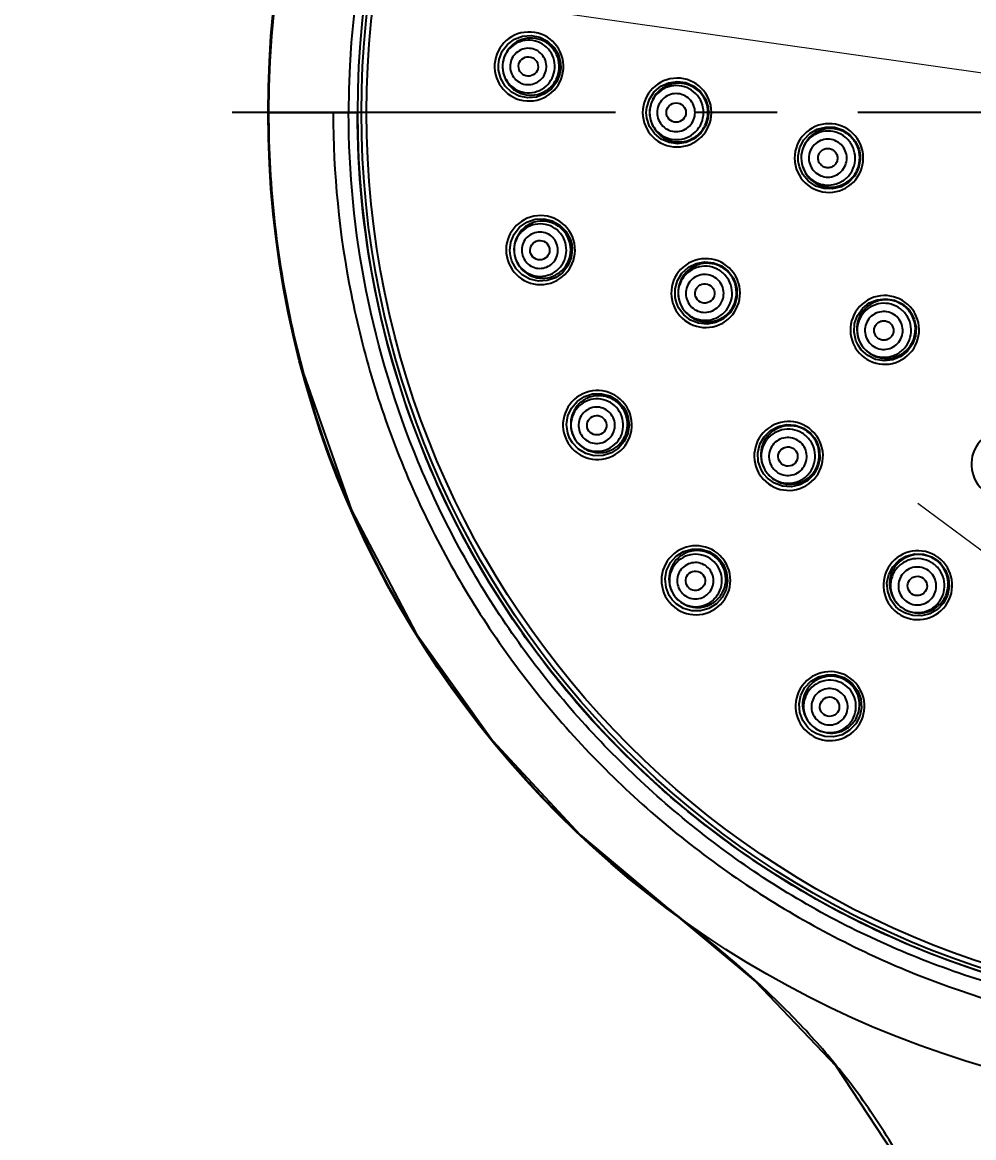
# Model space of a CAD drawing. Extents: x 4 to 1239, y 0 to 509.
# Drawn here: x 200.25 to 229.72, y 139.39 to 173.94 of the extents above; entities that cross this region are included whole.
import ezdxf

# ---------------------------------------------------------------- set-up
doc = ezdxf.new("R2010")
doc.units = 0
doc.header["$LTSCALE"] = 10
doc.header["$MEASUREMENT"] = 0
doc.header["$PDMODE"] = 3
doc.header["$PDSIZE"] = -10
doc.linetypes.add('CENTER', pattern=[2, 1.25, -0.25, 0.25, -0.25])
doc.layers.get('0').update_dxf_attribs({"linetype": 'CONTINUOUS'})
doc.layers.get('DEFPOINTS').update_dxf_attribs({"linetype": 'CONTINUOUS'})
doc.layers.add('02___PRT_ALL_AXES', color=7, linetype='CONTINUOUS')
doc.styles.add('Daelim Dimension', font='')
doc.styles.get('Daelim Dimension').set_extended_font_data('NanumGothic')
doc.dimstyles.new('DEFAULT', dxfattribs={"dimscale": 2, "dimtxt": 2, "dimasz": 2, "dimexe": 0, "dimexo": 2, "dimgap": 1, "dimtad": 1, "dimdec": 1, "dimzin": 9, "dimdsep": 46, "dimtxsty": 'Daelim Dimension', "dimcen": 0.5, "dimclrd": 252, "dimclre": 252, "dimclrt": 3, "dimadec": 1, "dimazin": 0, "dimtfac": 1, "dimtdec": 1, "dimtix": 1, "dimtmove": 0, "dimatfit": 3, "dimfxl": 1, "dimtolj": 1, "dimtzin": 1, "dimlwd": 9, "dimlwe": 9, "dimarcsym": 0})

# ---------------------------------------------------------------- blocks, each defined once
blk = doc.blocks.new('*D6')
at = {"color": 5, "linetype": 'ByBlock', "lineweight": 9, "ltscale": 0.5, "transparency": 16777216}
for p, q in [((231.201, 156.657), (227.989, 159.04)), ((234.414, 154.274), (242.846, 148.017)), ((265.847, 130.953), (246.059, 145.634))]:
    blk.add_line(p, q, dxfattribs=at)
at = {"color": 5, "ltscale": 0.5, "transparency": 16777216}
for points in [[(231.598, 157.193), (230.804, 156.122), (234.414, 154.274)], [(246.456, 146.169), (245.661, 145.099), (242.846, 148.017)]]:
    blk.add_solid(points, dxfattribs=at)
at = {"layer": 'DEFPOINTS', "color": 0, "ltscale": 0.5, "transparency": 16777216}
for p in [(234.414, 154.274), (242.846, 148.017)]:
    blk.add_point(p, dxfattribs=at)
at = {"color": 7, "ltscale": 0.5, "transparency": 16777216, "insert": (262.495, 139.906), "char_height": 4, "attachment_point": 5, "rotation": 323.4272, "style": 'Daelim Dimension'}
blk.add_mtext('\\A1;{\\H1.25x;\\C256;Ø21}', dxfattribs=at)
blk = doc.blocks.new('*D7')
at = {"color": 5, "linetype": 'ByBlock', "lineweight": 9, "ltscale": 0.5, "transparency": 16777216}
for p, q in [((204.21, 176.052), (200.25, 176.617)), ((208.17, 175.488), (269.089, 166.803)), ((298.248, 162.647), (273.049, 166.239))]:
    blk.add_line(p, q, dxfattribs=at)
at = {"color": 5, "ltscale": 0.5, "transparency": 16777216}
for points in [[(204.304, 176.712), (204.116, 175.392), (208.17, 175.488)], [(273.143, 166.899), (272.955, 165.579), (269.089, 166.803)]]:
    blk.add_solid(points, dxfattribs=at)
at = {"layer": 'DEFPOINTS', "color": 0, "ltscale": 0.5, "transparency": 16777216}
for p in [(208.17, 175.488), (269.089, 166.803)]:
    blk.add_point(p, dxfattribs=at)
at = {"color": 7, "ltscale": 0.5, "transparency": 16777216, "insert": (288.362, 169.302), "char_height": 4, "attachment_point": 5, "rotation": 351.8869, "style": 'Daelim Dimension'}
blk.add_mtext('\\A1;{\\H1.25x;\\C256;Ø123}', dxfattribs=at)

msp = doc.modelspace()

# ---------------------------------------------------------------- linework, layer by layer
at = {"color": 7, "linetype": 'Continuous'}
msp.add_line((207.88, 171.146), (210.632, 171.146), dxfattribs=at)
for points in [[(214.998, 172.632), (215.021, 172.793), (215.118, 173.043), (215.28, 173.257), (215.496, 173.419), (215.748, 173.515), (216.017, 173.538), (216.282, 173.485), (216.522, 173.361), (216.719, 173.176), (216.857, 172.944), (216.924, 172.684), (216.929, 172.511)], [(216.929, 172.511), (216.905, 172.35), (216.809, 172.101), (216.646, 171.886), (216.43, 171.724), (216.178, 171.628), (215.909, 171.606), (215.644, 171.658), (215.404, 171.782), (215.207, 171.968), (215.07, 172.2), (215.002, 172.46), (214.998, 172.632)], [(219.58, 171.146), (219.594, 171.308), (219.675, 171.562), (219.823, 171.786), (220.028, 171.96), (220.273, 172.071), (220.539, 172.111), (220.806, 172.075), (221.053, 171.967), (221.26, 171.795), (221.412, 171.573), (221.496, 171.318), (221.511, 171.146)], [(221.511, 171.146), (221.498, 170.983), (221.417, 170.729), (221.268, 170.505), (221.063, 170.331), (220.818, 170.219), (220.552, 170.18), (220.285, 170.216), (220.038, 170.324), (219.831, 170.497), (219.68, 170.719), (219.596, 170.973), (219.58, 171.146)], [(224.289, 169.638), (224.286, 169.801), (224.34, 170.062), (224.463, 170.299), (224.648, 170.493), (224.879, 170.629), (225.139, 170.696), (225.407, 170.689), (225.663, 170.607), (225.887, 170.459), (226.061, 170.254), (226.171, 170.01), (226.205, 169.84)], [(226.205, 169.84), (226.208, 169.677), (226.154, 169.415), (226.03, 169.178), (225.845, 168.984), (225.613, 168.848), (225.353, 168.782), (225.085, 168.789), (224.829, 168.871), (224.606, 169.02), (224.432, 169.225), (224.322, 169.469), (224.289, 169.638)], [(215.37, 166.709), (215.353, 166.87), (215.385, 167.136), (215.489, 167.384), (215.657, 167.594), (215.878, 167.75), (216.133, 167.839), (216.402, 167.854), (216.666, 167.794), (216.903, 167.663), (217.093, 167.472), (217.224, 167.237), (217.271, 167.071)], [(217.271, 167.071), (217.288, 166.909), (217.257, 166.644), (217.153, 166.396), (216.984, 166.185), (216.763, 166.03), (216.508, 165.941), (216.238, 165.926), (215.975, 165.986), (215.739, 166.117), (215.548, 166.308), (215.418, 166.543), (215.37, 166.709)], [(220.513, 165.259), (220.476, 165.418), (220.474, 165.685), (220.546, 165.943), (220.686, 166.172), (220.885, 166.353), (221.126, 166.473), (221.391, 166.522), (221.659, 166.495), (221.909, 166.396), (222.122, 166.231), (222.281, 166.015), (222.349, 165.856)], [(222.349, 165.856), (222.386, 165.697), (222.388, 165.43), (222.316, 165.172), (222.175, 164.942), (221.976, 164.761), (221.735, 164.641), (221.47, 164.593), (221.202, 164.62), (220.952, 164.719), (220.739, 164.884), (220.581, 165.1), (220.513, 165.259)], [(226.142, 163.936), (226.073, 164.083), (226.016, 164.344), (226.032, 164.61), (226.122, 164.863), (226.278, 165.081), (226.488, 165.248), (226.736, 165.35), (227.003, 165.38), (227.268, 165.335), (227.51, 165.219), (227.711, 165.041), (227.81, 164.899)], [(227.81, 164.899), (227.88, 164.751), (227.937, 164.491), (227.92, 164.224), (227.83, 163.971), (227.673, 163.753), (227.462, 163.586), (227.214, 163.484), (226.947, 163.454), (226.683, 163.5), (226.441, 163.616), (226.241, 163.794), (226.142, 163.936)], [(208.666, 164.238), (208.97, 163.031), (210.452, 158.835), (212.456, 155.007), (214.812, 151.698), (217.531, 148.775), (220.206, 146.536), (222.967, 144.235), (225.449, 141.616), (227.694, 138.209), (229.175, 134.464), (230.016, 130.328), (230.522, 125.861), (230.861, 121.163), (231.094, 116.182), (231.251, 110.906), (231.359, 105.425)], [(217.205, 161.064), (217.148, 161.216), (217.112, 161.481), (217.151, 161.747), (217.262, 161.993), (217.437, 162.198), (217.662, 162.348), (217.919, 162.43), (218.19, 162.437), (218.451, 162.369), (218.684, 162.232), (218.868, 162.037), (218.955, 161.888)], [(218.955, 161.888), (219.012, 161.735), (219.048, 161.47), (219.009, 161.204), (218.898, 160.958), (218.723, 160.752), (218.498, 160.603), (218.24, 160.521), (217.97, 160.514), (217.708, 160.582), (217.476, 160.72), (217.292, 160.915), (217.205, 161.064)], [(223.219, 159.949), (223.134, 160.088), (223.05, 160.341), (223.039, 160.609), (223.102, 160.87), (223.234, 161.104), (223.426, 161.293), (223.663, 161.421), (223.927, 161.479), (224.196, 161.461), (224.449, 161.371), (224.667, 161.214), (224.781, 161.084)], [(224.781, 161.084), (224.865, 160.944), (224.949, 160.691), (224.96, 160.423), (224.897, 160.161), (224.764, 159.927), (224.572, 159.739), (224.335, 159.611), (224.072, 159.553), (223.803, 159.571), (223.55, 159.662), (223.332, 159.818), (223.219, 159.949)], [(220.385, 156.052), (220.292, 156.186), (220.192, 156.433), (220.163, 156.701), (220.21, 156.966), (220.328, 157.209), (220.508, 157.41), (220.738, 157.553), (220.998, 157.627), (221.268, 157.627), (221.527, 157.551), (221.754, 157.408), (221.876, 157.286)], [(221.876, 157.286), (221.969, 157.152), (222.069, 156.904), (222.097, 156.637), (222.051, 156.371), (221.933, 156.128), (221.752, 155.927), (221.523, 155.784), (221.263, 155.71), (220.993, 155.711), (220.734, 155.786), (220.506, 155.929), (220.385, 156.052)], [(227.433, 155.734), (227.31, 155.841), (227.151, 156.056), (227.058, 156.307), (227.037, 156.575), (227.091, 156.838), (227.215, 157.077), (227.401, 157.272), (227.633, 157.408), (227.895, 157.475), (228.164, 157.467), (228.419, 157.385), (228.568, 157.296)], [(228.568, 157.296), (228.691, 157.19), (228.849, 156.975), (228.943, 156.723), (228.964, 156.455), (228.91, 156.191), (228.785, 155.953), (228.599, 155.758), (228.366, 155.622), (228.105, 155.556), (227.837, 155.564), (227.581, 155.646), (227.433, 155.734)], [(224.712, 151.989), (224.589, 152.095), (224.43, 152.31), (224.336, 152.562), (224.315, 152.831), (224.369, 153.095), (224.494, 153.335), (224.68, 153.53), (224.913, 153.667), (225.175, 153.734), (225.445, 153.725), (225.701, 153.643), (225.849, 153.554)], [(225.849, 153.554), (225.972, 153.448), (226.131, 153.233), (226.225, 152.981), (226.246, 152.712), (226.192, 152.447), (226.067, 152.208), (225.88, 152.013), (225.647, 151.876), (225.385, 151.81), (225.115, 151.818), (224.86, 151.9), (224.712, 151.989)]]:
    msp.add_lwpolyline(points, dxfattribs=at)
for radius in [30.767, 27.875, 27.712]:
    msp.add_circle((238.63, 171.146), radius, dxfattribs=at)
for centre, radius, start, end in [((238.63, 171.146), 30.75, 0, 180), ((238.63, 171.146), 28.27, 360, 180), ((238.63, 171.146), 27.998, 0, 180), ((215.948, 172.573), 1.068, 356.4038, 176.3962), ((215.948, 172.573), 1.068, 176.4037, 355.8636), ((215.955, 172.572), 1.061, 355.8555, 356.3916), ((220.534, 171.146), 1.066, 0.5545, 359.4467), ((238.553, 171.14), 30.673, 179.9891, 193.0043), ((220.584, 171.146), 0.906, 359.3087, 359.9998), ((220.544, 171.146), 1.056, 359.995, 0.5524), ((220.541, 171.146), 1.059, 359.438, 359.9922), ((225.238, 169.738), 1.064, 6.5672, 185.9982), ((225.238, 169.738), 1.064, 186.7213, 5.9984), ((225.248, 169.739), 1.054, 5.9946, 6.5653), ((225.228, 169.737), 1.054, 185.996, 186.7227), ((216.306, 166.887), 1.068, 11.3357, 190.7962), ((216.306, 166.887), 1.068, 191.5494, 10.7962), ((216.316, 166.889), 1.058, 10.795, 11.3322), ((216.296, 166.885), 1.058, 190.7953, 191.5485), ((221.42, 165.554), 1.066, 18.5524, 197.9975), ((221.42, 165.554), 1.066, 198.7346, 17.4468), ((221.469, 165.57), 0.905, 17.2637, 18.7368), ((221.429, 165.557), 1.056, 17.9948, 18.55), ((221.426, 165.556), 1.06, 17.438, 17.9921), ((221.41, 165.55), 1.056, 197.9956, 198.735), ((226.968, 164.413), 1.064, 30.5685, 209.2778), ((226.968, 164.413), 1.064, 210.7235, 29.4327), ((227.01, 164.437), 0.906, 30.0003, 31.0761), ((227.01, 164.437), 0.906, 28.9321, 29.9997), ((226.977, 164.418), 1.054, 29.9948, 30.5671), ((226.974, 164.416), 1.058, 29.4238, 29.993), ((226.963, 164.409), 1.057, 209.2647, 209.9899), ((226.959, 164.408), 1.054, 209.9962, 210.7253), ((227.009, 164.436), 0.905, 208.9272, 211.0691), ((218.066, 161.469), 1.068, 25.7357, 204.4496), ((218.066, 161.469), 1.068, 205.9494, 24.6636), ((218.076, 161.474), 1.058, 25.195, 25.7322), ((218.073, 161.472), 1.061, 24.6555, 25.1916), ((223.99, 160.509), 1.066, 36.5525, 215.2645), ((218.06, 161.466), 1.061, 204.4389, 205.1904), ((218.057, 161.465), 1.058, 205.1953, 205.9485), ((218.121, 161.495), 0.883, 205.201, 206.9469), ((223.99, 160.509), 1.066, 216.7346, 35.4468), ((224.032, 160.54), 0.905, 35.2637, 36.7368), ((223.998, 160.515), 1.056, 35.9948, 36.5502), ((223.995, 160.513), 1.06, 35.438, 35.9921), ((230.715, 160.252), 1.064, 54.5669, 233.2776), ((224.033, 160.54), 0.906, 216.0009, 217.661), ((223.985, 160.505), 1.059, 215.2525, 215.9902), ((223.981, 160.503), 1.056, 215.9956, 216.735), ((221.119, 156.659), 1.068, 40.1357, 218.8496), ((227.993, 156.506), 1.066, 54.5525, 233.2645), ((221.119, 156.659), 1.068, 220.3494, 39.0636), ((221.127, 156.666), 1.058, 39.595, 40.1322), ((221.124, 156.664), 1.061, 39.0555, 39.5916), ((227.993, 156.506), 1.066, 234.7346, 53.4468), ((228.024, 156.548), 0.905, 53.2637, 54.7368), ((227.999, 156.514), 1.056, 53.9948, 54.5502), ((227.997, 156.511), 1.06, 53.438, 53.9921), ((221.114, 156.655), 1.061, 218.8389, 219.5904), ((221.111, 156.652), 1.058, 219.5953, 220.3485), ((221.165, 156.698), 0.883, 219.601, 221.3469), ((228.024, 156.549), 0.906, 232.3391, 233.9991), ((227.989, 156.5), 1.059, 233.2525, 233.9902), ((227.987, 156.497), 1.056, 233.9956, 234.735), ((225.272, 152.76), 1.068, 54.5357, 233.2496), ((225.272, 152.76), 1.068, 234.7494, 53.4636), ((225.278, 152.768), 1.058, 53.995, 54.5322), ((225.276, 152.765), 1.061, 53.4555, 53.9916), ((225.307, 152.808), 0.883, 232.2531, 233.999), ((225.268, 152.754), 1.061, 233.2389, 233.9904), ((225.265, 152.751), 1.058, 233.9953, 234.7485)]:
    msp.add_arc(centre, radius, start, end, dxfattribs=at)
for points, knots in [([(216.881, 172.514), (216.888, 172.629), (216.857, 172.864), (216.68, 173.17), (216.401, 173.384), (216.061, 173.475), (215.713, 173.427), (215.409, 173.25), (215.195, 172.969), (215.135, 172.739), (215.127, 172.624)], [0, 0, 0, 0, 0.125657, 0.250906, 0.375624, 0.499971, 0.624326, 0.749063, 0.87433, 1, 1, 1, 1]), ([(216.747, 172.522), (216.753, 172.628), (216.725, 172.844), (216.562, 173.124), (216.303, 173.322), (215.989, 173.405), (215.667, 173.362), (215.387, 173.198), (215.19, 172.94), (215.134, 172.73), (215.127, 172.624)], [0, 0, 0, 0, 0.125092, 0.250112, 0.375079, 0.5, 0.624921, 0.749888, 0.874908, 1, 1, 1, 1]), ([(216.486, 172.539), (216.49, 172.612), (216.47, 172.761), (216.357, 172.956), (216.178, 173.093), (215.961, 173.15), (215.738, 173.12), (215.543, 173.007), (215.407, 172.828), (215.368, 172.682), (215.364, 172.609)], [0, 0, 0, 0, 0.125088, 0.250106, 0.375078, 0.5, 0.624923, 0.749894, 0.874912, 1, 1, 1, 1]), ([(215.127, 172.624), (215.12, 172.509), (215.151, 172.274), (215.328, 171.968), (215.608, 171.754), (215.947, 171.663), (216.296, 171.711), (216.6, 171.888), (216.814, 172.17), (216.874, 172.399), (216.881, 172.514)], [0, 0, 0, 0, 0.12567, 0.250937, 0.375674, 0.500029, 0.624376, 0.749095, 0.874343, 1, 1, 1, 1]), ([(215.127, 172.624), (215.121, 172.519), (215.149, 172.303), (215.313, 172.022), (215.571, 171.825), (215.885, 171.741), (216.207, 171.785), (216.488, 171.948), (216.685, 172.206), (216.74, 172.417), (216.747, 172.522)], [0, 0, 0, 0, 0.125092, 0.250112, 0.375079, 0.5, 0.624921, 0.749888, 0.874908, 1, 1, 1, 1]), ([(215.364, 172.609), (215.359, 172.536), (215.379, 172.387), (215.492, 172.192), (215.671, 172.056), (215.888, 171.998), (216.111, 172.028), (216.306, 172.141), (216.443, 172.32), (216.481, 172.466), (216.486, 172.539)], [0, 0, 0, 0, 0.125088, 0.250106, 0.375078, 0.5, 0.624923, 0.749894, 0.874912, 1, 1, 1, 1]), ([(221.49, 171.146), (221.49, 171.264), (221.443, 171.503), (221.242, 171.805), (220.941, 172.007), (220.586, 172.078), (220.231, 172.007), (219.929, 171.805), (219.728, 171.503), (219.681, 171.264), (219.681, 171.146)], [0, 0, 0, 0, 0.125409, 0.250572, 0.375398, 0.499994, 0.624586, 0.749414, 0.874586, 1, 1, 1, 1]), ([(221.353, 171.146), (221.353, 171.254), (221.31, 171.475), (221.124, 171.753), (220.846, 171.939), (220.517, 172.005), (220.189, 171.939), (219.91, 171.753), (219.724, 171.475), (219.681, 171.254), (219.681, 171.146)], [0, 0, 0, 0, 0.125092, 0.250112, 0.375079, 0.5, 0.624921, 0.749888, 0.874908, 1, 1, 1, 1]), ([(221.092, 171.146), (221.092, 171.222), (221.061, 171.377), (220.931, 171.572), (220.735, 171.703), (220.505, 171.749), (220.274, 171.703), (220.079, 171.572), (219.948, 171.377), (219.918, 171.222), (219.918, 171.146)], [0, 0, 0, 0, 0.125088, 0.250106, 0.375078, 0.5, 0.624923, 0.749894, 0.874912, 1, 1, 1, 1]), ([(209.88, 171.146), (209.88, 169.267), (210.162, 166.437), (211.076, 162.785), (212.342, 159.238), (214.573, 155.066), (217.575, 151.411), (220.365, 148.883), (223.388, 146.641), (227.559, 144.412), (232.984, 142.767), (236.751, 142.395), (238.63, 142.396)], [0, 0, 0, 0, 0.124984, 0.187574, 0.250154, 0.375133, 0.500098, 0.562649, 0.625189, 0.750111, 0.875031, 1, 1, 1, 1]), ([(238.63, 142.878), (237.705, 142.877), (235.855, 142.966), (233.566, 143.312), (231.764, 143.728), (230.429, 144.106), (229.109, 144.532), (227.379, 145.188), (225.279, 146.163), (222.9, 147.598), (220.68, 149.266), (218.622, 151.132), (216.754, 153.189), (214.544, 156.158), (212.347, 160.258), (210.725, 165.592), (210.36, 169.298), (210.36, 171.146)], [0, 0, 0, 0, 0.062517, 0.125029, 0.156293, 0.187559, 0.218824, 0.250088, 0.312595, 0.375106, 0.437623, 0.500147, 0.562673, 0.625202, 0.75011, 0.875037, 1, 1, 1, 1]), ([(238.63, 143.148), (236.801, 143.148), (233.132, 143.509), (227.849, 145.112), (222.978, 147.715), (218.708, 151.218), (215.203, 155.487), (212.598, 160.359), (210.994, 165.645), (210.632, 169.315), (210.632, 171.146)], [0, 0, 0, 0, 0.124978, 0.249947, 0.374921, 0.499907, 0.624908, 0.749915, 0.874939, 1, 1, 1, 1]), ([(219.681, 171.146), (219.681, 171.028), (219.728, 170.789), (219.928, 170.488), (220.227, 170.285), (220.58, 170.213), (220.935, 170.281), (221.236, 170.48), (221.439, 170.779), (221.489, 171.017), (221.49, 171.135)], [0, 0, 0, 0, 0.125462, 0.250659, 0.375533, 0.500158, 0.624722, 0.749498, 0.874618, 1, 1, 1, 1]), ([(219.681, 171.146), (219.681, 171.037), (219.724, 170.816), (219.91, 170.538), (220.189, 170.352), (220.517, 170.286), (220.846, 170.352), (221.124, 170.538), (221.31, 170.816), (221.353, 171.037), (221.353, 171.146)], [0, 0, 0, 0, 0.125092, 0.250112, 0.375079, 0.5, 0.624921, 0.749888, 0.874908, 1, 1, 1, 1]), ([(219.918, 171.146), (219.918, 171.069), (219.948, 170.915), (220.079, 170.719), (220.274, 170.588), (220.505, 170.543), (220.735, 170.588), (220.931, 170.719), (221.061, 170.915), (221.092, 171.069), (221.092, 171.146)], [0, 0, 0, 0, 0.125088, 0.250106, 0.375078, 0.5, 0.624923, 0.749894, 0.874912, 1, 1, 1, 1]), ([(226.187, 169.838), (226.174, 169.955), (226.102, 170.188), (225.87, 170.467), (225.549, 170.637), (225.188, 170.671), (224.842, 170.563), (224.563, 170.33), (224.394, 170.009), (224.372, 169.766), (224.384, 169.648)], [0, 0, 0, 0, 0.125229, 0.250294, 0.375181, 0.499947, 0.62473, 0.74965, 0.874748, 1, 1, 1, 1]), ([(226.048, 169.823), (226.036, 169.931), (225.97, 170.146), (225.756, 170.403), (225.46, 170.56), (225.126, 170.59), (224.807, 170.491), (224.549, 170.276), (224.393, 169.98), (224.373, 169.757), (224.384, 169.648)], [0, 0, 0, 0, 0.125092, 0.250112, 0.375079, 0.5, 0.624921, 0.749888, 0.874908, 1, 1, 1, 1]), ([(225.788, 169.796), (225.78, 169.872), (225.733, 170.022), (225.583, 170.203), (225.375, 170.313), (225.141, 170.334), (224.916, 170.264), (224.736, 170.114), (224.626, 169.906), (224.612, 169.749), (224.62, 169.673)], [0, 0, 0, 0, 0.125088, 0.250106, 0.375078, 0.5, 0.624923, 0.749894, 0.874912, 1, 1, 1, 1]), ([(224.906, 169.703), (224.902, 169.742), (224.909, 169.822), (224.965, 169.928), (225.057, 170.005), (225.172, 170.041), (225.291, 170.03), (225.397, 169.974), (225.474, 169.881), (225.498, 169.805), (225.502, 169.766)], [0, 0, 0, 0, 0.125095, 0.25011, 0.375081, 0.5, 0.624919, 0.74989, 0.874905, 1, 1, 1, 1]), ([(224.384, 169.648), (224.397, 169.531), (224.469, 169.298), (224.701, 169.018), (225.022, 168.849), (225.383, 168.815), (225.73, 168.923), (226.008, 169.156), (226.177, 169.478), (226.199, 169.72), (226.187, 169.838)], [0, 0, 0, 0, 0.125252, 0.25035, 0.37527, 0.500053, 0.62482, 0.749706, 0.874771, 1, 1, 1, 1]), ([(224.384, 169.648), (224.396, 169.54), (224.462, 169.326), (224.676, 169.068), (224.972, 168.912), (225.306, 168.881), (225.626, 168.981), (225.883, 169.195), (226.039, 169.491), (226.059, 169.715), (226.048, 169.823)], [0, 0, 0, 0, 0.125092, 0.250112, 0.375079, 0.5, 0.624921, 0.749888, 0.874908, 1, 1, 1, 1]), ([(224.62, 169.673), (224.628, 169.597), (224.675, 169.447), (224.825, 169.266), (225.033, 169.156), (225.267, 169.135), (225.491, 169.204), (225.672, 169.355), (225.781, 169.563), (225.796, 169.72), (225.788, 169.796)], [0, 0, 0, 0, 0.125088, 0.250106, 0.375078, 0.5, 0.624923, 0.749894, 0.874912, 1, 1, 1, 1]), ([(225.502, 169.766), (225.506, 169.727), (225.499, 169.647), (225.443, 169.541), (225.351, 169.464), (225.236, 169.428), (225.116, 169.439), (225.01, 169.495), (224.934, 169.588), (224.91, 169.664), (224.906, 169.703)], [0, 0, 0, 0, 0.125095, 0.25011, 0.375081, 0.5, 0.624919, 0.74989, 0.874905, 1, 1, 1, 1]), ([(217.224, 167.062), (217.203, 167.175), (217.114, 167.395), (216.867, 167.647), (216.543, 167.786), (216.191, 167.789), (215.865, 167.657), (215.615, 167.409), (215.478, 167.083), (215.476, 166.846), (215.498, 166.733)], [0, 0, 0, 0, 0.125657, 0.250906, 0.375624, 0.499971, 0.624326, 0.749063, 0.87433, 1, 1, 1, 1]), ([(217.092, 167.037), (217.072, 167.141), (216.991, 167.343), (216.763, 167.574), (216.464, 167.701), (216.139, 167.704), (215.838, 167.582), (215.606, 167.353), (215.48, 167.054), (215.478, 166.837), (215.498, 166.733)], [0, 0, 0, 0, 0.125092, 0.250112, 0.375079, 0.5, 0.624921, 0.749888, 0.874908, 1, 1, 1, 1]), ([(216.835, 166.988), (216.821, 167.06), (216.765, 167.2), (216.607, 167.36), (216.4, 167.448), (216.175, 167.45), (215.966, 167.365), (215.806, 167.207), (215.718, 167), (215.717, 166.849), (215.731, 166.777)], [0, 0, 0, 0, 0.125088, 0.250106, 0.375078, 0.5, 0.624923, 0.749894, 0.874912, 1, 1, 1, 1]), ([(215.498, 166.733), (215.52, 166.62), (215.608, 166.4), (215.856, 166.148), (216.18, 166.009), (216.531, 166.006), (216.857, 166.139), (217.107, 166.387), (217.244, 166.712), (217.246, 166.949), (217.224, 167.062)], [0, 0, 0, 0, 0.12567, 0.250937, 0.375674, 0.500029, 0.624376, 0.749095, 0.874343, 1, 1, 1, 1]), ([(215.498, 166.733), (215.518, 166.629), (215.599, 166.427), (215.827, 166.196), (216.126, 166.069), (216.451, 166.066), (216.752, 166.188), (216.984, 166.416), (217.11, 166.715), (217.112, 166.933), (217.092, 167.037)], [0, 0, 0, 0, 0.125092, 0.250112, 0.375079, 0.5, 0.624921, 0.749888, 0.874908, 1, 1, 1, 1]), ([(215.731, 166.777), (215.744, 166.705), (215.801, 166.566), (215.959, 166.405), (216.166, 166.317), (216.391, 166.315), (216.6, 166.4), (216.76, 166.558), (216.848, 166.765), (216.849, 166.916), (216.835, 166.988)], [0, 0, 0, 0, 0.125088, 0.250106, 0.375078, 0.5, 0.624923, 0.749894, 0.874912, 1, 1, 1, 1]), ([(222.326, 165.86), (222.288, 165.972), (222.167, 166.182), (221.881, 166.404), (221.533, 166.499), (221.175, 166.455), (220.862, 166.277), (220.64, 165.991), (220.543, 165.643), (220.572, 165.402), (220.608, 165.29)], [0, 0, 0, 0, 0.125422, 0.250561, 0.375369, 0.499951, 0.62455, 0.749393, 0.874566, 1, 1, 1, 1]), ([(222.199, 165.807), (222.165, 165.91), (222.056, 166.106), (221.793, 166.314), (221.471, 166.405), (221.138, 166.366), (220.846, 166.202), (220.639, 165.939), (220.548, 165.616), (220.575, 165.394), (220.608, 165.29)], [0, 0, 0, 0, 0.125092, 0.250112, 0.375079, 0.5, 0.624921, 0.749888, 0.874908, 1, 1, 1, 1]), ([(220.608, 165.29), (220.645, 165.178), (220.763, 164.966), (221.046, 164.741), (221.393, 164.641), (221.751, 164.681), (222.067, 164.855), (222.293, 165.137), (222.394, 165.484), (222.368, 165.726), (222.333, 165.838)], [0, 0, 0, 0, 0.125434, 0.250607, 0.37545, 0.500049, 0.624631, 0.74944, 0.874579, 1, 1, 1, 1]), ([(221.95, 165.726), (221.927, 165.799), (221.85, 165.936), (221.665, 166.082), (221.439, 166.146), (221.206, 166.118), (221.001, 166.003), (220.855, 165.818), (220.791, 165.592), (220.81, 165.436), (220.834, 165.363)], [0, 0, 0, 0, 0.125088, 0.250106, 0.375078, 0.5, 0.624923, 0.749894, 0.874912, 1, 1, 1, 1]), ([(220.608, 165.29), (220.642, 165.186), (220.751, 164.991), (221.014, 164.783), (221.337, 164.692), (221.669, 164.731), (221.961, 164.895), (222.168, 165.158), (222.259, 165.48), (222.233, 165.703), (222.199, 165.807)], [0, 0, 0, 0, 0.125092, 0.250112, 0.375079, 0.5, 0.624921, 0.749888, 0.874908, 1, 1, 1, 1]), ([(220.834, 165.363), (220.857, 165.291), (220.934, 165.153), (221.119, 165.008), (221.345, 164.944), (221.578, 164.971), (221.783, 165.086), (221.929, 165.271), (221.992, 165.497), (221.974, 165.653), (221.95, 165.726)], [0, 0, 0, 0, 0.125088, 0.250106, 0.375078, 0.5, 0.624923, 0.749894, 0.874912, 1, 1, 1, 1]), ([(227.786, 164.904), (227.725, 165.004), (227.564, 165.183), (227.241, 165.338), (226.883, 165.36), (226.544, 165.244), (226.274, 165.008), (226.113, 164.687), (226.086, 164.33), (226.16, 164.101), (226.217, 163.998)], [0, 0, 0, 0, 0.125233, 0.250311, 0.375208, 0.499987, 0.624763, 0.749665, 0.874756, 1, 1, 1, 1]), ([(227.673, 164.82), (227.619, 164.914), (227.471, 165.083), (227.171, 165.231), (226.837, 165.253), (226.52, 165.146), (226.268, 164.925), (226.12, 164.624), (226.098, 164.29), (226.171, 164.078), (226.225, 163.984)], [0, 0, 0, 0, 0.125092, 0.250112, 0.375079, 0.5, 0.624921, 0.749888, 0.874908, 1, 1, 1, 1]), ([(226.225, 163.984), (226.279, 163.889), (226.427, 163.72), (226.727, 163.572), (227.062, 163.55), (227.379, 163.658), (227.631, 163.879), (227.778, 164.179), (227.8, 164.513), (227.728, 164.726), (227.673, 164.82)], [0, 0, 0, 0, 0.125092, 0.250112, 0.375079, 0.5, 0.624921, 0.749888, 0.874908, 1, 1, 1, 1]), ([(226.234, 163.969), (226.294, 163.869), (226.455, 163.69), (226.779, 163.535), (227.137, 163.514), (227.476, 163.629), (227.746, 163.865), (227.906, 164.186), (227.933, 164.544), (227.859, 164.773), (227.803, 164.875)], [0, 0, 0, 0, 0.125244, 0.250337, 0.375243, 0.500022, 0.6248, 0.749695, 0.874771, 1, 1, 1, 1]), ([(227.447, 164.689), (227.409, 164.755), (227.305, 164.874), (227.094, 164.978), (226.86, 164.993), (226.637, 164.918), (226.46, 164.763), (226.357, 164.552), (226.341, 164.317), (226.392, 164.168), (226.43, 164.102)], [0, 0, 0, 0, 0.125088, 0.250106, 0.375078, 0.5, 0.624923, 0.749894, 0.874912, 1, 1, 1, 1]), ([(226.43, 164.102), (226.468, 164.036), (226.572, 163.917), (226.783, 163.813), (227.017, 163.798), (227.24, 163.873), (227.417, 164.028), (227.52, 164.239), (227.536, 164.474), (227.485, 164.623), (227.447, 164.689)], [0, 0, 0, 0, 0.125088, 0.250106, 0.375078, 0.5, 0.624923, 0.749894, 0.874912, 1, 1, 1, 1]), ([(226.679, 164.246), (226.66, 164.28), (226.634, 164.356), (226.641, 164.475), (226.694, 164.583), (226.785, 164.662), (226.898, 164.701), (227.018, 164.693), (227.125, 164.64), (227.178, 164.579), (227.198, 164.545)], [0, 0, 0, 0, 0.125095, 0.25011, 0.375081, 0.5, 0.624919, 0.74989, 0.874905, 1, 1, 1, 1]), ([(227.198, 164.545), (227.217, 164.512), (227.243, 164.435), (227.236, 164.316), (227.183, 164.208), (227.092, 164.129), (226.979, 164.09), (226.859, 164.098), (226.751, 164.151), (226.699, 164.212), (226.679, 164.246)], [0, 0, 0, 0, 0.125095, 0.25011, 0.375081, 0.5, 0.624919, 0.74989, 0.874905, 1, 1, 1, 1]), ([(231.423, 101.385), (231.4, 102.987), (231.349, 106.113), (231.266, 110.823), (231.154, 115.542), (230.981, 120.303), (230.7, 124.999), (230.322, 128.831), (229.872, 131.819), (229.403, 133.986), (228.736, 136.114), (227.961, 137.838), (227.192, 139.198), (226.364, 140.487), (225.266, 141.925), (223.857, 143.44), (222.414, 144.763), (220.989, 145.937), (219.842, 146.821), (219.001, 147.486), (218.216, 148.141), (217.235, 149.037), (216.066, 150.232), (214.894, 151.569), (213.745, 153.05), (212.154, 155.382), (210.201, 159.04), (209.1, 162.358), (208.666, 164.238)], [0, 0, 0, 0, 0.068506, 0.133735, 0.201527, 0.27041, 0.337525, 0.402749, 0.435016, 0.466758, 0.49747, 0.530244, 0.547399, 0.56426, 0.595733, 0.624662, 0.652632, 0.67944, 0.703579, 0.714577, 0.725307, 0.747298, 0.771381, 0.796804, 0.823294, 0.851512, 0.917492, 1, 1, 1, 1]), ([(218.912, 161.867), (218.863, 161.971), (218.723, 162.162), (218.42, 162.345), (218.072, 162.398), (217.731, 162.314), (217.448, 162.105), (217.267, 161.803), (217.215, 161.453), (217.273, 161.223), (217.322, 161.119)], [0, 0, 0, 0, 0.125657, 0.250906, 0.375624, 0.499971, 0.624326, 0.749063, 0.87433, 1, 1, 1, 1]), ([(218.79, 161.81), (218.745, 161.905), (218.616, 162.081), (218.338, 162.248), (218.017, 162.297), (217.701, 162.219), (217.44, 162.026), (217.273, 161.747), (217.224, 161.426), (217.277, 161.215), (217.322, 161.119)], [0, 0, 0, 0, 0.125092, 0.250112, 0.375079, 0.5, 0.624921, 0.749888, 0.874908, 1, 1, 1, 1]), ([(217.322, 161.119), (217.367, 161.023), (217.496, 160.848), (217.774, 160.681), (218.096, 160.632), (218.411, 160.71), (218.672, 160.903), (218.84, 161.182), (218.888, 161.503), (218.835, 161.714), (218.79, 161.81)], [0, 0, 0, 0, 0.125092, 0.250112, 0.375079, 0.5, 0.624921, 0.749888, 0.874908, 1, 1, 1, 1]), ([(217.334, 161.095), (217.386, 160.993), (217.53, 160.808), (217.834, 160.635), (218.179, 160.589), (218.516, 160.678), (218.793, 160.889), (218.969, 161.19), (219.018, 161.536), (218.961, 161.764), (218.912, 161.867)], [0, 0, 0, 0, 0.12568, 0.25092, 0.375634, 0.499984, 0.624342, 0.749077, 0.874337, 1, 1, 1, 1]), ([(218.554, 161.698), (218.522, 161.765), (218.433, 161.886), (218.24, 162.002), (218.018, 162.036), (217.799, 161.982), (217.618, 161.848), (217.502, 161.655), (217.469, 161.432), (217.505, 161.286), (217.537, 161.22)], [0, 0, 0, 0, 0.125088, 0.250106, 0.375078, 0.5, 0.624923, 0.749894, 0.874912, 1, 1, 1, 1]), ([(217.537, 161.22), (217.568, 161.154), (217.657, 161.032), (217.85, 160.916), (218.072, 160.882), (218.291, 160.937), (218.472, 161.07), (218.588, 161.263), (218.621, 161.486), (218.585, 161.632), (218.554, 161.698)], [0, 0, 0, 0, 0.125088, 0.250106, 0.375078, 0.5, 0.624923, 0.749894, 0.874912, 1, 1, 1, 1]), ([(224.757, 161.081), (224.686, 161.175), (224.507, 161.338), (224.166, 161.46), (223.805, 161.444), (223.479, 161.291), (223.236, 161.024), (223.113, 160.684), (223.128, 160.323), (223.231, 160.103), (223.3, 160.008)], [0, 0, 0, 0, 0.125422, 0.250561, 0.375369, 0.499951, 0.62455, 0.749393, 0.874566, 1, 1, 1, 1]), ([(224.653, 160.991), (224.589, 161.079), (224.424, 161.231), (224.11, 161.347), (223.776, 161.335), (223.471, 161.194), (223.244, 160.948), (223.129, 160.634), (223.142, 160.3), (223.236, 160.096), (223.3, 160.008)], [0, 0, 0, 0, 0.125092, 0.250112, 0.375079, 0.5, 0.624921, 0.749888, 0.874908, 1, 1, 1, 1]), ([(223.316, 159.987), (223.387, 159.894), (223.567, 159.735), (223.906, 159.618), (224.263, 159.637), (224.586, 159.79), (224.827, 160.054), (224.95, 160.39), (224.937, 160.747), (224.838, 160.966), (224.771, 161.062)], [0, 0, 0, 0, 0.125446, 0.250603, 0.375431, 0.500026, 0.624614, 0.749431, 0.874576, 1, 1, 1, 1]), ([(224.441, 160.837), (224.396, 160.899), (224.281, 161.006), (224.06, 161.087), (223.825, 161.078), (223.612, 160.98), (223.452, 160.807), (223.371, 160.587), (223.38, 160.352), (223.447, 160.209), (223.492, 160.147)], [0, 0, 0, 0, 0.125088, 0.250106, 0.375078, 0.5, 0.624923, 0.749894, 0.874912, 1, 1, 1, 1]), ([(223.3, 160.008), (223.364, 159.92), (223.529, 159.767), (223.843, 159.651), (224.177, 159.664), (224.481, 159.804), (224.709, 160.05), (224.824, 160.365), (224.811, 160.699), (224.717, 160.903), (224.653, 160.991)], [0, 0, 0, 0, 0.125092, 0.250112, 0.375079, 0.5, 0.624921, 0.749888, 0.874908, 1, 1, 1, 1]), ([(223.492, 160.147), (223.536, 160.085), (223.652, 159.978), (223.872, 159.897), (224.107, 159.906), (224.321, 160.004), (224.48, 160.177), (224.561, 160.397), (224.552, 160.632), (224.486, 160.775), (224.441, 160.837)], [0, 0, 0, 0, 0.125088, 0.250106, 0.375078, 0.5, 0.624923, 0.749894, 0.874912, 1, 1, 1, 1]), ([(221.839, 157.255), (221.766, 157.344), (221.582, 157.494), (221.244, 157.596), (220.893, 157.561), (220.584, 157.394), (220.362, 157.121), (220.262, 156.783), (220.299, 156.432), (220.412, 156.224), (220.485, 156.135)], [0, 0, 0, 0, 0.125657, 0.250906, 0.375624, 0.499971, 0.624326, 0.749063, 0.87433, 1, 1, 1, 1]), ([(221.735, 157.169), (221.668, 157.251), (221.499, 157.388), (221.188, 157.481), (220.865, 157.449), (220.579, 157.294), (220.374, 157.042), (220.281, 156.731), (220.314, 156.408), (220.418, 156.216), (220.485, 156.135)], [0, 0, 0, 0, 0.125092, 0.250112, 0.375079, 0.5, 0.624921, 0.749888, 0.874908, 1, 1, 1, 1]), ([(220.503, 156.114), (220.578, 156.029), (220.764, 155.885), (221.101, 155.793), (221.447, 155.835), (221.751, 156.005), (221.966, 156.278), (222.062, 156.613), (222.024, 156.961), (221.912, 157.167), (221.839, 157.255)], [0, 0, 0, 0, 0.12568, 0.25092, 0.375634, 0.499984, 0.624342, 0.749077, 0.874337, 1, 1, 1, 1]), ([(221.534, 157.002), (221.487, 157.059), (221.37, 157.154), (221.155, 157.219), (220.931, 157.196), (220.733, 157.089), (220.591, 156.915), (220.526, 156.699), (220.549, 156.475), (220.621, 156.342), (220.668, 156.286)], [0, 0, 0, 0, 0.125088, 0.250106, 0.375078, 0.5, 0.624923, 0.749894, 0.874912, 1, 1, 1, 1]), ([(228.546, 157.286), (228.451, 157.354), (228.232, 157.452), (227.874, 157.465), (227.538, 157.342), (227.274, 157.102), (227.121, 156.779), (227.102, 156.421), (227.22, 156.083), (227.378, 155.903), (227.471, 155.831)], [0, 0, 0, 0, 0.125425, 0.250569, 0.375386, 0.499974, 0.624568, 0.749397, 0.874553, 1, 1, 1, 1]), ([(228.475, 157.169), (228.387, 157.233), (228.183, 157.327), (227.849, 157.34), (227.534, 157.224), (227.288, 156.997), (227.148, 156.693), (227.135, 156.358), (227.251, 156.044), (227.404, 155.88), (227.492, 155.816)], [0, 0, 0, 0, 0.125092, 0.250112, 0.375079, 0.5, 0.624921, 0.749888, 0.874908, 1, 1, 1, 1]), ([(227.492, 155.816), (227.587, 155.746), (227.807, 155.644), (228.169, 155.629), (228.508, 155.752), (228.775, 155.995), (228.928, 156.321), (228.944, 156.682), (228.822, 157.022), (228.659, 157.202), (228.565, 157.273)], [0, 0, 0, 0, 0.125434, 0.250607, 0.37545, 0.500049, 0.624631, 0.74944, 0.874579, 1, 1, 1, 1]), ([(220.485, 156.135), (220.552, 156.054), (220.721, 155.916), (221.032, 155.823), (221.356, 155.856), (221.642, 156.01), (221.847, 156.262), (221.939, 156.573), (221.906, 156.896), (221.803, 157.088), (221.735, 157.169)], [0, 0, 0, 0, 0.125092, 0.250112, 0.375079, 0.5, 0.624921, 0.749888, 0.874908, 1, 1, 1, 1]), ([(220.668, 156.286), (220.714, 156.23), (220.831, 156.134), (221.047, 156.07), (221.271, 156.092), (221.469, 156.199), (221.611, 156.374), (221.675, 156.59), (221.652, 156.813), (221.58, 156.946), (221.534, 157.002)], [0, 0, 0, 0, 0.125088, 0.250106, 0.375078, 0.5, 0.624923, 0.749894, 0.874912, 1, 1, 1, 1]), ([(228.321, 156.957), (228.259, 157.002), (228.116, 157.068), (227.882, 157.077), (227.661, 156.996), (227.488, 156.837), (227.39, 156.623), (227.381, 156.388), (227.462, 156.168), (227.569, 156.052), (227.631, 156.007)], [0, 0, 0, 0, 0.125088, 0.250106, 0.375078, 0.5, 0.624923, 0.749894, 0.874912, 1, 1, 1, 1]), ([(227.492, 155.816), (227.58, 155.752), (227.784, 155.657), (228.118, 155.644), (228.433, 155.76), (228.679, 155.987), (228.819, 156.291), (228.832, 156.626), (228.716, 156.94), (228.563, 157.105), (228.475, 157.169)], [0, 0, 0, 0, 0.125092, 0.250112, 0.375079, 0.5, 0.624921, 0.749888, 0.874908, 1, 1, 1, 1]), ([(227.631, 156.007), (227.693, 155.962), (227.836, 155.896), (228.071, 155.887), (228.291, 155.968), (228.464, 156.128), (228.562, 156.341), (228.571, 156.576), (228.49, 156.797), (228.383, 156.912), (228.321, 156.957)], [0, 0, 0, 0, 0.125088, 0.250106, 0.375078, 0.5, 0.624923, 0.749894, 0.874912, 1, 1, 1, 1]), ([(225.821, 153.516), (225.729, 153.583), (225.516, 153.682), (225.167, 153.698), (224.838, 153.582), (224.579, 153.349), (224.428, 153.035), (224.408, 152.687), (224.522, 152.357), (224.676, 152.18), (224.767, 152.11)], [0, 0, 0, 0, 0.125663, 0.250923, 0.375658, 0.500016, 0.624366, 0.74908, 0.87432, 1, 1, 1, 1]), ([(225.742, 153.407), (225.656, 153.469), (225.459, 153.56), (225.134, 153.573), (224.829, 153.461), (224.591, 153.24), (224.455, 152.945), (224.442, 152.621), (224.555, 152.316), (224.703, 152.156), (224.788, 152.094)], [0, 0, 0, 0, 0.125092, 0.250112, 0.375079, 0.5, 0.624921, 0.749888, 0.874908, 1, 1, 1, 1]), ([(224.788, 152.094), (224.881, 152.026), (225.097, 151.927), (225.449, 151.912), (225.78, 152.033), (226.039, 152.272), (226.185, 152.591), (226.198, 152.943), (226.076, 153.274), (225.914, 153.448), (225.821, 153.516)], [0, 0, 0, 0, 0.12567, 0.250937, 0.375674, 0.500029, 0.624376, 0.749095, 0.874343, 1, 1, 1, 1]), ([(224.788, 152.094), (224.874, 152.032), (225.071, 151.941), (225.396, 151.928), (225.701, 152.04), (225.939, 152.261), (226.075, 152.556), (226.088, 152.88), (225.975, 153.185), (225.827, 153.345), (225.742, 153.407)], [0, 0, 0, 0, 0.125092, 0.250112, 0.375079, 0.5, 0.624921, 0.749888, 0.874908, 1, 1, 1, 1]), ([(225.588, 153.195), (225.529, 153.238), (225.392, 153.301), (225.167, 153.31), (224.956, 153.233), (224.791, 153.08), (224.696, 152.875), (224.688, 152.65), (224.766, 152.439), (224.868, 152.329), (224.927, 152.286)], [0, 0, 0, 0, 0.125088, 0.250106, 0.375078, 0.5, 0.624923, 0.749894, 0.874912, 1, 1, 1, 1]), ([(224.927, 152.286), (224.987, 152.243), (225.123, 152.179), (225.348, 152.171), (225.56, 152.248), (225.725, 152.401), (225.819, 152.605), (225.828, 152.83), (225.75, 153.041), (225.647, 153.152), (225.588, 153.195)], [0, 0, 0, 0, 0.125088, 0.250106, 0.375078, 0.5, 0.624923, 0.749894, 0.874912, 1, 1, 1, 1])]:
    msp.add_open_spline(points, degree=3, knots=knots, dxfattribs=at)
at = {"layer": '02___PRT_ALL_AXES', "color": 1, "linetype": 'CENTER'}
msp.add_line((238.63, 171.146), (206.755, 171.146), dxfattribs=at)
at = {"layer": '02___PRT_ALL_AXES', "color": 7, "linetype": 'Continuous'}
msp.add_circle((238.63, 171.146), 27.987, dxfattribs=at)
for centre, major_axis, ratio in [((215.926, 172.574), (0.301, -0.019), 0.999985), ((220.506, 171.146), (0, -0.301), 0.998976), ((216.284, 166.883), (0.296, 0.057), 0.999985), ((221.393, 165.545), (0.093, -0.286), 0.998976), ((218.047, 161.46), (0.273, 0.128), 0.999985), ((223.967, 160.492), (0.177, -0.243), 0.998976), ((221.102, 156.645), (0.232, 0.192), 0.999985), ((227.977, 156.483), (0.243, -0.177), 0.998976), ((225.259, 152.742), (-0.177, -0.244), 0.999985)]:
    msp.add_ellipse(centre, major_axis=major_axis, ratio=ratio, dxfattribs=at)

# ---------------------------------------------------------------- dimensions: what is measured, and where the dimension line sits
at = {"ltscale": 0.5}
dim = msp.add_diameter_dim_2p(p1=(208.17, 175.488), p2=(269.089, 166.803), text='{\\H1.25x;\\C256;Ø123}', dimstyle='DEFAULT', override={"dimdec": 0, "dimlfac": 2, "dimclrd": 5, "dimclrt": 7, "dimfxl": 1.25, "dimarcsym": 1}, dxfattribs=at)
dim.commit()
dim.dimension.update_dxf_attribs({"geometry": '*D7', "text_midpoint": (288.362, 169.302)})
dim = msp.add_diameter_dim_2p(p1=(234.414, 154.274), p2=(242.846, 148.017), text='{\\H1.25x;\\C256;Ø21}', dimstyle='DEFAULT', override={"dimlfac": 2, "dimclrd": 5, "dimclrt": 7, "dimfxl": 1.25, "dimarcsym": 1}, dxfattribs=at)
dim.commit()
dim.dimension.update_dxf_attribs({"geometry": '*D6', "text_midpoint": (259.4, 135.735), "dimtype": 163})

doc.saveas('drawing.dxf')
